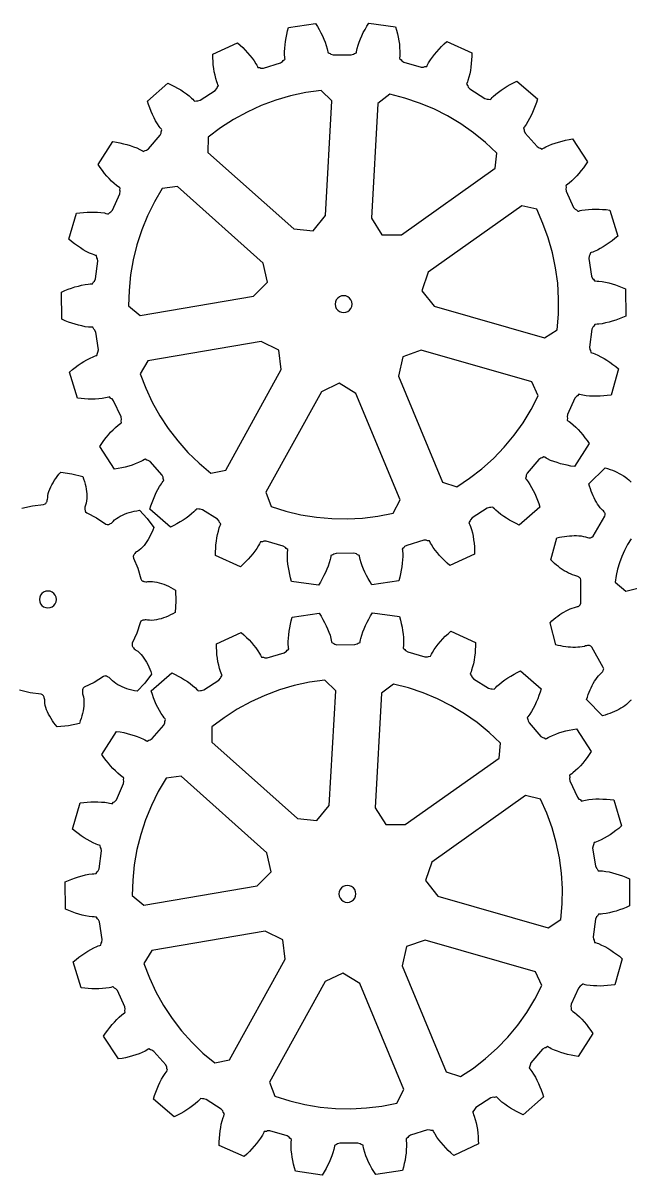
# Model space of a CAD drawing. Extents: x -187 to 64, y -133 to -17.
# Drawn here: x -62.3 to -1.4, y -132.9 to -17.3 of the extents above; entities that cross this region are included whole.
import ezdxf

# ---------------------------------------------------------------- set-up
doc = ezdxf.new("R2010")
doc.units = 0
doc.layers.get('0').update_dxf_attribs({"linetype": 'CONTINUOUS'})

msp = doc.modelspace()

# ---------------------------------------------------------------- linework, layer by layer
for points in [[(-5.51, -49.82), (-5.47, -50.06), (-5.41, -50.17), (-5.36, -50.38), (-5.28, -50.4), (-5.13, -50.45), (-4.97, -50.51), (-4.66, -50.64), (-4.36, -50.8), (-4.05, -50.97), (-3.76, -51.15), (-3.46, -51.35), (-3.17, -51.56), (-2.88, -51.78), (-2.6, -52.02), (-3.35, -54.64), (-3.72, -54.68), (-4.08, -54.72), (-4.44, -54.74), (-4.79, -54.75), (-5.14, -54.75), (-5.49, -54.74), (-5.83, -54.71), (-6.16, -54.66), (-6.33, -54.62), (-6.49, -54.58), (-6.57, -54.56), (-6.71, -54.71), (-6.82, -54.77), (-6.99, -54.95), (-7.72, -56.59), (-7.75, -56.83), (-7.72, -56.95), (-7.74, -57.16), (-7.67, -57.21), (-7.53, -57.3), (-7.4, -57.4), (-7.14, -57.62), (-6.89, -57.85), (-6.65, -58.1), (-6.41, -58.36), (-6.19, -58.63), (-5.97, -58.92), (-5.75, -59.21), (-5.55, -59.51), (-7.01, -61.82), (-7.37, -61.76), (-7.73, -61.69), (-8.08, -61.61), (-8.42, -61.53), (-8.76, -61.42), (-9.09, -61.31), (-9.4, -61.19), (-9.71, -61.04), (-9.86, -60.97), (-10, -60.88), (-10.07, -60.84), (-10.26, -60.94), (-10.38, -60.96), (-10.59, -61.1), (-11.75, -62.46), (-11.85, -62.68), (-11.85, -62.81), (-11.93, -63.01), (-11.87, -63.07), (-11.77, -63.2), (-11.67, -63.33), (-11.48, -63.61), (-11.31, -63.91), (-11.15, -64.21), (-10.99, -64.53), (-10.85, -64.85), (-10.72, -65.19), (-10.6, -65.53), (-10.49, -65.88), (-12.54, -67.68), (-12.87, -67.52), (-13.2, -67.36), (-13.51, -67.18), (-13.81, -67), (-14.11, -66.81), (-14.39, -66.61), (-14.66, -66.4), (-14.91, -66.18), (-15.03, -66.06), (-15.15, -65.94), (-15.2, -65.88), (-15.41, -65.92), (-15.53, -65.91), (-15.77, -65.98), (-17.27, -66.96), (-17.43, -67.15), (-17.46, -67.26), (-17.59, -67.43), (-17.56, -67.51), (-17.49, -67.66), (-17.44, -67.82), (-17.34, -68.14), (-17.25, -68.47), (-17.18, -68.81), (-17.13, -69.16), (-17.08, -69.51), (-17.05, -69.87), (-17.03, -70.23), (-17.02, -70.6), (-19.5, -71.74), (-19.77, -71.5), (-20.04, -71.25), (-20.29, -70.99), (-20.53, -70.73), (-20.76, -70.47), (-20.97, -70.19), (-21.17, -69.92), (-21.35, -69.63), (-21.43, -69.49), (-21.51, -69.34), (-21.54, -69.26), (-21.75, -69.25), (-21.87, -69.2), (-22.12, -69.2), (-23.83, -69.72), (-24.04, -69.85), (-24.11, -69.96), (-24.28, -70.08), (-24.26, -70.16), (-24.24, -70.33), (-24.23, -70.5), (-24.23, -70.83), (-24.24, -71.18), (-24.27, -71.52), (-24.32, -71.87), (-24.37, -72.22), (-24.44, -72.57), (-24.53, -72.92), (-24.62, -73.28), (-27.32, -73.68), (-27.51, -73.37), (-27.69, -73.06), (-27.86, -72.74), (-28.02, -72.42), (-28.17, -72.1), (-28.3, -71.78), (-28.41, -71.46), (-28.5, -71.13), (-28.54, -70.97), (-28.57, -70.81), (-28.58, -70.73), (-28.78, -70.66), (-28.88, -70.58), (-29.12, -70.51), (-30.91, -70.52), (-31.14, -70.59), (-31.24, -70.67), (-31.44, -70.74), (-31.45, -70.83), (-31.47, -70.99), (-31.51, -71.15), (-31.6, -71.48), (-31.71, -71.8), (-31.84, -72.12), (-31.98, -72.45), (-32.13, -72.76), (-32.3, -73.08), (-32.48, -73.4), (-32.67, -73.71), (-35.37, -73.34), (-35.47, -72.99), (-35.55, -72.63), (-35.63, -72.28), (-35.69, -71.93), (-35.74, -71.59), (-35.77, -71.24), (-35.79, -70.9), (-35.79, -70.56), (-35.78, -70.4), (-35.76, -70.23), (-35.75, -70.15), (-35.92, -70.02), (-35.99, -69.92), (-36.2, -69.79), (-37.92, -69.29), (-38.17, -69.3), (-38.28, -69.35), (-38.49, -69.36), (-38.52, -69.44), (-38.6, -69.58), (-38.68, -69.73), (-38.86, -70.02), (-39.05, -70.3), (-39.26, -70.57), (-39.49, -70.84), (-39.73, -71.1), (-39.98, -71.36), (-40.24, -71.62), (-40.51, -71.86), (-43, -70.74), (-42.99, -70.38), (-42.98, -70.01), (-42.95, -69.66), (-42.91, -69.3), (-42.86, -68.96), (-42.79, -68.62), (-42.71, -68.28), (-42.62, -67.96), (-42.56, -67.8), (-42.5, -67.65), (-42.46, -67.57), (-42.59, -67.41), (-42.63, -67.29), (-42.79, -67.1), (-44.3, -66.14), (-44.54, -66.08), (-44.66, -66.09), (-44.87, -66.04), (-44.92, -66.11), (-45.04, -66.23), (-45.16, -66.35), (-45.41, -66.57), (-45.67, -66.79), (-45.95, -66.99), (-46.25, -67.18), (-46.55, -67.37), (-46.86, -67.55), (-47.18, -67.72), (-47.51, -67.88), (-49.58, -66.1), (-49.48, -65.75), (-49.36, -65.41), (-49.23, -65.07), (-49.09, -64.75), (-48.95, -64.43), (-48.79, -64.12), (-48.62, -63.82), (-48.43, -63.54), (-48.34, -63.4), (-48.23, -63.27), (-48.18, -63.21), (-48.26, -63.01), (-48.26, -62.89), (-48.36, -62.67), (-49.54, -61.32), (-49.75, -61.19), (-49.87, -61.17), (-50.06, -61.07), (-50.13, -61.11), (-50.27, -61.2), (-50.42, -61.28), (-50.72, -61.42), (-51.04, -61.55), (-51.36, -61.67), (-51.7, -61.77), (-52.04, -61.87), (-52.39, -61.95), (-52.75, -62.02), (-53.11, -62.08), (-54.6, -59.79), (-54.39, -59.49), (-54.18, -59.19), (-53.97, -58.91), (-53.74, -58.63), (-53.51, -58.37), (-53.27, -58.12), (-53.03, -57.88), (-52.77, -57.66), (-52.64, -57.56), (-52.5, -57.46), (-52.43, -57.42), (-52.45, -57.21), (-52.42, -57.09), (-52.46, -56.84), (-53.21, -55.22), (-53.37, -55.03), (-53.49, -54.98), (-53.63, -54.83), (-53.71, -54.85), (-53.87, -54.89), (-54.04, -54.93), (-54.37, -54.98), (-54.71, -55.02), (-55.06, -55.04), (-55.41, -55.04), (-55.76, -55.04), (-56.12, -55.02), (-56.48, -54.99), (-56.85, -54.94), (-57.63, -52.33), (-57.35, -52.09), (-57.06, -51.87), (-56.78, -51.65), (-56.48, -51.45), (-56.19, -51.27), (-55.89, -51.09), (-55.58, -50.93), (-55.28, -50.8), (-55.12, -50.73), (-54.96, -50.68), (-54.88, -50.66), (-54.84, -50.45), (-54.78, -50.34), (-54.74, -50.1), (-55.01, -48.33), (-55.12, -48.1), (-55.21, -48.02), (-55.31, -47.84), (-55.39, -47.84), (-55.56, -47.83), (-55.72, -47.82), (-56.06, -47.78), (-56.39, -47.71), (-56.73, -47.64), (-57.07, -47.54), (-57.41, -47.44), (-57.75, -47.32), (-58.08, -47.18), (-58.42, -47.04), (-58.44, -44.31), (-58.1, -44.16), (-57.76, -44.03), (-57.43, -43.91), (-57.09, -43.79), (-56.75, -43.7), (-56.42, -43.62), (-56.08, -43.55), (-55.75, -43.5), (-55.58, -43.49), (-55.41, -43.48), (-55.33, -43.48), (-55.23, -43.29), (-55.14, -43.21), (-55.04, -42.99), (-54.79, -41.21), (-54.83, -40.97), (-54.9, -40.86), (-54.94, -40.65), (-55.02, -40.63), (-55.18, -40.58), (-55.34, -40.52), (-55.64, -40.39), (-55.95, -40.23), (-56.25, -40.06), (-56.55, -39.88), (-56.84, -39.68), (-57.13, -39.47), (-57.42, -39.25), (-57.71, -39.01), (-56.95, -36.39), (-56.59, -36.35), (-56.23, -36.31), (-55.87, -36.29), (-55.51, -36.28), (-55.16, -36.28), (-54.82, -36.29), (-54.48, -36.32), (-54.14, -36.37), (-53.98, -36.41), (-53.82, -36.45), (-53.74, -36.47), (-53.59, -36.32), (-53.48, -36.26), (-53.32, -36.08), (-52.58, -34.44), (-52.55, -34.2), (-52.59, -34.08), (-52.57, -33.87), (-52.64, -33.82), (-52.78, -33.73), (-52.91, -33.63), (-53.17, -33.41), (-53.42, -33.18), (-53.66, -32.93), (-53.89, -32.67), (-54.12, -32.4), (-54.34, -32.11), (-54.55, -31.82), (-54.76, -31.52), (-53.3, -29.21), (-52.93, -29.27), (-52.58, -29.34), (-52.23, -29.42), (-51.88, -29.5), (-51.55, -29.61), (-51.22, -29.72), (-50.9, -29.84), (-50.6, -29.99), (-50.45, -30.06), (-50.31, -30.15), (-50.24, -30.19), (-50.05, -30.09), (-49.93, -30.07), (-49.72, -29.93), (-48.56, -28.57), (-48.46, -28.35), (-48.45, -28.22), (-48.38, -28.02), (-48.43, -27.96), (-48.54, -27.83), (-48.64, -27.7), (-48.83, -27.42), (-49, -27.12), (-49.16, -26.82), (-49.31, -26.5), (-49.45, -26.18), (-49.58, -25.84), (-49.71, -25.5), (-49.82, -25.15), (-47.77, -23.35), (-47.43, -23.51), (-47.11, -23.67), (-46.8, -23.85), (-46.49, -24.03), (-46.2, -24.22), (-45.92, -24.42), (-45.65, -24.63), (-45.39, -24.85), (-45.27, -24.97), (-45.16, -25.09), (-45.11, -25.15), (-44.9, -25.11), (-44.78, -25.12), (-44.54, -25.05), (-43.04, -24.08), (-42.88, -23.88), (-42.84, -23.77), (-42.71, -23.6), (-42.75, -23.52), (-42.81, -23.37), (-42.87, -23.21), (-42.97, -22.89), (-43.05, -22.56), (-43.12, -22.22), (-43.18, -21.87), (-43.22, -21.52), (-43.25, -21.16), (-43.27, -20.8), (-43.28, -20.43), (-40.81, -19.29), (-40.53, -19.53), (-40.27, -19.78), (-40.02, -20.04), (-39.78, -20.3), (-39.55, -20.56), (-39.34, -20.84), (-39.14, -21.11), (-38.96, -21.4), (-38.87, -21.54), (-38.8, -21.69), (-38.76, -21.77), (-38.55, -21.78), (-38.44, -21.83), (-38.19, -21.83), (-36.48, -21.31), (-36.27, -21.18), (-36.2, -21.07), (-36.03, -20.95), (-36.04, -20.87), (-36.06, -20.7), (-36.07, -20.53), (-36.08, -20.2), (-36.06, -19.85), (-36.03, -19.51), (-35.99, -19.16), (-35.93, -18.81), (-35.86, -18.46), (-35.78, -18.11), (-35.69, -17.75), (-32.99, -17.35), (-32.79, -17.66), (-32.61, -17.97), (-32.44, -18.29), (-32.28, -18.61), (-32.14, -18.93), (-32.01, -19.25), (-31.9, -19.57), (-31.8, -19.9), (-31.77, -20.06), (-31.74, -20.22), (-31.72, -20.3), (-31.52, -20.37), (-31.43, -20.45), (-31.19, -20.52), (-29.4, -20.51), (-29.16, -20.44), (-29.07, -20.36), (-28.87, -20.29), (-28.86, -20.2), (-28.83, -20.04), (-28.79, -19.88), (-28.7, -19.55), (-28.6, -19.23), (-28.47, -18.91), (-28.33, -18.59), (-28.18, -18.27), (-28.01, -17.95), (-27.83, -17.63), (-27.64, -17.32), (-24.94, -17.69), (-24.84, -18.04), (-24.75, -18.4), (-24.68, -18.75), (-24.62, -19.1), (-24.57, -19.44), (-24.54, -19.79), (-24.52, -20.13), (-24.52, -20.47), (-24.53, -20.63), (-24.55, -20.8), (-24.56, -20.88), (-24.38, -21.01), (-24.32, -21.11), (-24.11, -21.24), (-22.39, -21.74), (-22.14, -21.73), (-22.03, -21.68), (-21.81, -21.67), (-21.78, -21.59), (-21.71, -21.45), (-21.63, -21.3), (-21.45, -21.01), (-21.25, -20.73), (-21.04, -20.46), (-20.82, -20.19), (-20.58, -19.93), (-20.33, -19.67), (-20.07, -19.41), (-19.8, -19.17), (-17.31, -20.29), (-17.31, -20.65), (-17.33, -21.02), (-17.36, -21.37), (-17.4, -21.73), (-17.45, -22.07), (-17.51, -22.41), (-17.59, -22.75), (-17.69, -23.07), (-17.75, -23.23), (-17.81, -23.38), (-17.84, -23.46), (-17.71, -23.62), (-17.68, -23.74), (-17.51, -23.93), (-16, -24.89), (-15.76, -24.95), (-15.64, -24.94), (-15.43, -24.99), (-15.38, -24.92), (-15.27, -24.8), (-15.15, -24.68), (-14.9, -24.46), (-14.63, -24.24), (-14.35, -24.04), (-14.06, -23.85), (-13.76, -23.66), (-13.45, -23.48), (-13.12, -23.31), (-12.79, -23.15), (-10.72, -24.93), (-10.83, -25.28), (-10.95, -25.62), (-11.08, -25.96), (-11.21, -26.28), (-11.36, -26.6), (-11.52, -26.91), (-11.69, -27.21), (-11.87, -27.49), (-11.97, -27.63), (-12.07, -27.76), (-12.13, -27.82), (-12.05, -28.02), (-12.05, -28.14), (-11.94, -28.36), (-10.76, -29.71), (-10.55, -29.84), (-10.43, -29.86), (-10.25, -29.96), (-10.18, -29.92), (-10.04, -29.83), (-9.89, -29.75), (-9.58, -29.61), (-9.27, -29.48), (-8.94, -29.36), (-8.61, -29.26), (-8.26, -29.16), (-7.92, -29.08), (-7.56, -29.01), (-7.2, -28.95), (-5.71, -31.24), (-5.91, -31.54), (-6.12, -31.84), (-6.34, -32.12), (-6.56, -32.4), (-6.79, -32.66), (-7.03, -32.91), (-7.28, -33.15), (-7.53, -33.37), (-7.67, -33.47), (-7.8, -33.57), (-7.87, -33.61), (-7.85, -33.82), (-7.88, -33.94), (-7.85, -34.19), (-7.1, -35.81), (-6.93, -36), (-6.82, -36.05), (-6.67, -36.2), (-6.59, -36.18), (-6.43, -36.14), (-6.27, -36.1), (-5.94, -36.05), (-5.6, -36.01), (-5.25, -35.99), (-4.9, -35.99), (-4.54, -35.99), (-4.19, -36.01), (-3.82, -36.04), (-3.46, -36.09), (-2.68, -38.7), (-2.96, -38.94), (-3.24, -39.16), (-3.53, -39.38), (-3.82, -39.58), (-4.12, -39.76), (-4.42, -39.94), (-4.72, -40.1), (-5.03, -40.23), (-5.18, -40.3), (-5.34, -40.35), (-5.42, -40.37), (-5.46, -40.58), (-5.53, -40.69), (-5.56, -40.93), (-5.3, -42.7), (-5.19, -42.93), (-5.1, -43.01), (-5, -43.19), (-4.92, -43.19), (-4.75, -43.2), (-4.58, -43.21), (-4.25, -43.25), (-3.91, -43.32), (-3.58, -43.39), (-3.24, -43.49), (-2.9, -43.59), (-2.56, -43.71), (-2.22, -43.85), (-1.88, -43.99), (-1.87, -46.72), (-2.21, -46.87), (-2.54, -47), (-2.88, -47.12), (-3.22, -47.24), (-3.55, -47.33), (-3.89, -47.41), (-4.22, -47.48), (-4.56, -47.53), (-4.73, -47.54), (-4.89, -47.55), (-4.97, -47.55), (-5.07, -47.74), (-5.16, -47.82), (-5.27, -48.04)], [(-31.96, -36.64), (-31.33, -25.13), (-32.42, -24.07), (-33.96, -24.29), (-35.47, -24.62), (-36.96, -25.06), (-38.42, -25.6), (-39.83, -26.25), (-41.19, -26.99), (-42.49, -27.83), (-43.73, -28.77), (-43.76, -30.29), (-35.16, -37.96), (-33.2, -38.17)], [(-24.34, -38.56), (-14.95, -31.89), (-14.8, -30.37), (-15.93, -29.31), (-17.13, -28.33), (-18.4, -27.44), (-19.73, -26.64), (-21.12, -25.94), (-22.55, -25.34), (-24.02, -24.84), (-25.53, -24.45), (-26.73, -25.38), (-27.37, -36.89), (-26.31, -38.55)], [(-38.22, -41.4), (-46.82, -33.72), (-48.33, -33.92), (-49.12, -35.25), (-49.81, -36.65), (-50.39, -38.08), (-50.88, -39.56), (-51.25, -41.06), (-51.52, -42.59), (-51.67, -44.14), (-51.71, -45.69), (-50.54, -46.66), (-39.18, -44.72), (-37.8, -43.32)], [(-21.09, -45.73), (-10.02, -48.91), (-8.74, -48.08), (-8.61, -46.53), (-8.6, -44.98), (-8.69, -43.43), (-8.9, -41.89), (-9.21, -40.37), (-9.64, -38.88), (-10.17, -37.42), (-10.8, -36), (-12.28, -35.64), (-21.68, -42.31), (-22.31, -44.18)], [(-29.3, -45.52), (-29.33, -45.3), (-29.42, -45.09), (-29.55, -44.91), (-29.73, -44.78), (-29.93, -44.69), (-30.15, -44.67), (-30.37, -44.69), (-30.58, -44.78), (-30.75, -44.91), (-30.89, -45.09), (-30.97, -45.3), (-31, -45.52), (-30.97, -45.74), (-30.89, -45.94), (-30.75, -46.12), (-30.58, -46.25), (-30.37, -46.34), (-30.15, -46.37), (-29.93, -46.34), (-29.73, -46.25), (-29.55, -46.12), (-29.42, -45.94), (-29.33, -45.74)], [(-38.41, -49.26), (-49.77, -51.19), (-50.55, -52.5), (-50, -53.95), (-49.34, -55.35), (-48.58, -56.71), (-47.73, -58), (-46.79, -59.24), (-45.76, -60.4), (-44.65, -61.48), (-43.46, -62.48), (-41.97, -62.17), (-36.4, -52.08), (-36.64, -50.12)], [(-24.67, -52.73), (-20.25, -63.37), (-18.81, -63.85), (-17.52, -62.99), (-16.29, -62.03), (-15.14, -60.99), (-14.07, -59.87), (-13.07, -58.68), (-12.17, -57.42), (-11.36, -56.09), (-10.65, -54.71), (-11.29, -53.33), (-22.37, -50.15), (-24.22, -50.81)], [(-32.37, -54.3), (-37.94, -64.39), (-37.42, -65.82), (-35.94, -66.29), (-34.43, -66.65), (-32.89, -66.9), (-31.35, -67.04), (-29.8, -67.07), (-28.25, -66.99), (-26.71, -66.8), (-25.18, -66.5), (-24.5, -65.14), (-28.92, -54.49), (-30.59, -53.46)], [(-58.95, -75.15), (-58.98, -74.93), (-59.07, -74.72), (-59.2, -74.55), (-59.38, -74.41), (-59.58, -74.33), (-59.8, -74.3), (-60.02, -74.33), (-60.23, -74.41), (-60.4, -74.55), (-60.54, -74.72), (-60.62, -74.93), (-60.65, -75.15), (-60.62, -75.37), (-60.54, -75.57), (-60.4, -75.75), (-60.23, -75.88), (-60.02, -75.97), (-59.8, -76), (-59.58, -75.97), (-59.38, -75.88), (-59.2, -75.75), (-59.07, -75.57), (-58.98, -75.37)], [(-5.14, -108.99), (-5.1, -109.23), (-5.03, -109.34), (-4.99, -109.55), (-4.91, -109.57), (-4.75, -109.62), (-4.6, -109.68), (-4.29, -109.82), (-3.98, -109.97), (-3.68, -110.14), (-3.38, -110.32), (-3.09, -110.52), (-2.8, -110.73), (-2.51, -110.95), (-2.22, -111.19), (-2.98, -113.81), (-3.34, -113.86), (-3.7, -113.89), (-4.06, -113.92), (-4.42, -113.93), (-4.77, -113.92), (-5.11, -113.91), (-5.45, -113.88), (-5.79, -113.83), (-5.95, -113.8), (-6.11, -113.76), (-6.19, -113.73), (-6.34, -113.88), (-6.45, -113.94), (-6.61, -114.13), (-7.35, -115.76), (-7.38, -116), (-7.35, -116.12), (-7.36, -116.33), (-7.29, -116.38), (-7.16, -116.47), (-7.02, -116.57), (-6.76, -116.79), (-6.51, -117.02), (-6.27, -117.27), (-6.04, -117.53), (-5.81, -117.8), (-5.59, -118.09), (-5.38, -118.38), (-5.17, -118.69), (-6.63, -120.99), (-7, -120.93), (-7.35, -120.86), (-7.7, -120.79), (-8.05, -120.7), (-8.38, -120.6), (-8.71, -120.48), (-9.03, -120.36), (-9.34, -120.22), (-9.48, -120.14), (-9.63, -120.06), (-9.7, -120.01), (-9.88, -120.12), (-10, -120.14), (-10.21, -120.27), (-11.38, -121.63), (-11.47, -121.86), (-11.48, -121.98), (-11.55, -122.18), (-11.5, -122.24), (-11.39, -122.37), (-11.29, -122.5), (-11.11, -122.78), (-10.93, -123.08), (-10.77, -123.38), (-10.62, -123.7), (-10.48, -124.03), (-10.35, -124.36), (-10.23, -124.7), (-10.11, -125.05), (-12.17, -126.85), (-12.5, -126.69), (-12.82, -126.53), (-13.13, -126.35), (-13.44, -126.17), (-13.73, -125.98), (-14.01, -125.78), (-14.28, -125.57), (-14.54, -125.35), (-14.66, -125.23), (-14.77, -125.11), (-14.83, -125.05), (-15.03, -125.1), (-15.15, -125.08), (-15.39, -125.15), (-16.89, -126.13), (-17.05, -126.32), (-17.09, -126.43), (-17.22, -126.6), (-17.18, -126.68), (-17.12, -126.83), (-17.06, -126.99), (-16.96, -127.31), (-16.88, -127.64), (-16.81, -127.98), (-16.75, -128.33), (-16.71, -128.68), (-16.68, -129.04), (-16.66, -129.4), (-16.65, -129.77), (-19.12, -130.92), (-19.4, -130.67), (-19.66, -130.42), (-19.91, -130.16), (-20.15, -129.9), (-20.38, -129.64), (-20.6, -129.37), (-20.8, -129.09), (-20.98, -128.8), (-21.06, -128.66), (-21.13, -128.51), (-21.17, -128.44), (-21.38, -128.42), (-21.49, -128.38), (-21.74, -128.37), (-23.46, -128.89), (-23.66, -129.03), (-23.73, -129.13), (-23.9, -129.25), (-23.89, -129.34), (-23.87, -129.5), (-23.86, -129.67), (-23.85, -130.01), (-23.87, -130.35), (-23.9, -130.69), (-23.94, -131.04), (-24, -131.39), (-24.07, -131.74), (-24.15, -132.1), (-24.24, -132.45), (-26.94, -132.85), (-27.14, -132.54), (-27.32, -132.23), (-27.49, -131.91), (-27.65, -131.59), (-27.79, -131.27), (-27.92, -130.95), (-28.03, -130.63), (-28.13, -130.31), (-28.17, -130.14), (-28.2, -129.98), (-28.21, -129.9), (-28.41, -129.83), (-28.5, -129.75), (-28.74, -129.68), (-30.53, -129.69), (-30.77, -129.76), (-30.86, -129.84), (-31.06, -129.92), (-31.07, -130), (-31.1, -130.16), (-31.14, -130.32), (-31.23, -130.65), (-31.34, -130.97), (-31.46, -131.3), (-31.6, -131.62), (-31.76, -131.94), (-31.92, -132.25), (-32.1, -132.57), (-32.29, -132.89), (-34.99, -132.51), (-35.09, -132.16), (-35.18, -131.81), (-35.25, -131.45), (-35.31, -131.1), (-35.36, -130.76), (-35.4, -130.41), (-35.41, -130.07), (-35.41, -129.73), (-35.4, -129.57), (-35.39, -129.4), (-35.37, -129.32), (-35.55, -129.2), (-35.62, -129.09), (-35.82, -128.96), (-37.54, -128.46), (-37.79, -128.47), (-37.9, -128.52), (-38.12, -128.53), (-38.15, -128.61), (-38.22, -128.76), (-38.3, -128.9), (-38.48, -129.19), (-38.68, -129.47), (-38.89, -129.74), (-39.11, -130.01), (-39.35, -130.28), (-39.6, -130.53), (-39.86, -130.79), (-40.13, -131.04), (-42.62, -129.92), (-42.62, -129.55), (-42.6, -129.19), (-42.57, -128.83), (-42.53, -128.47), (-42.48, -128.13), (-42.42, -127.79), (-42.34, -127.46), (-42.24, -127.13), (-42.18, -126.97), (-42.12, -126.82), (-42.09, -126.75), (-42.22, -126.58), (-42.26, -126.46), (-42.42, -126.27), (-43.93, -125.31), (-44.17, -125.25), (-44.29, -125.26), (-44.5, -125.22), (-44.55, -125.28), (-44.66, -125.4), (-44.78, -125.52), (-45.03, -125.74), (-45.3, -125.96), (-45.58, -126.16), (-45.87, -126.36), (-46.17, -126.54), (-46.49, -126.72), (-46.81, -126.89), (-47.14, -127.05), (-49.21, -125.28), (-49.1, -124.92), (-48.98, -124.58), (-48.86, -124.24), (-48.72, -123.92), (-48.57, -123.6), (-48.41, -123.29), (-48.24, -123), (-48.06, -122.71), (-47.96, -122.58), (-47.86, -122.45), (-47.8, -122.38), (-47.88, -122.19), (-47.88, -122.06), (-47.99, -121.84), (-49.17, -120.49), (-49.38, -120.36), (-49.5, -120.34), (-49.69, -120.24), (-49.75, -120.28), (-49.9, -120.37), (-50.04, -120.45), (-50.35, -120.59), (-50.66, -120.72), (-50.99, -120.84), (-51.32, -120.94), (-51.67, -121.04), (-52.02, -121.12), (-52.37, -121.19), (-52.73, -121.25), (-54.22, -118.97), (-54.02, -118.66), (-53.81, -118.36), (-53.59, -118.08), (-53.37, -117.8), (-53.14, -117.54), (-52.9, -117.29), (-52.65, -117.05), (-52.4, -116.83), (-52.27, -116.73), (-52.13, -116.63), (-52.06, -116.59), (-52.08, -116.38), (-52.05, -116.26), (-52.08, -116.01), (-52.83, -114.39), (-53, -114.2), (-53.11, -114.15), (-53.26, -114), (-53.34, -114.02), (-53.5, -114.07), (-53.66, -114.1), (-54, -114.15), (-54.34, -114.19), (-54.68, -114.21), (-55.03, -114.22), (-55.39, -114.21), (-55.75, -114.19), (-56.11, -114.16), (-56.47, -114.12), (-57.26, -111.5), (-56.97, -111.26), (-56.69, -111.04), (-56.4, -110.83), (-56.11, -110.63), (-55.81, -110.44), (-55.51, -110.26), (-55.21, -110.11), (-54.9, -109.97), (-54.75, -109.91), (-54.59, -109.85), (-54.51, -109.83), (-54.47, -109.62), (-54.41, -109.52), (-54.37, -109.27), (-54.63, -107.5), (-54.74, -107.28), (-54.83, -107.19), (-54.93, -107.01), (-55.02, -107.01), (-55.18, -107), (-55.35, -106.99), (-55.68, -106.95), (-56.02, -106.89), (-56.36, -106.81), (-56.69, -106.71), (-57.03, -106.61), (-57.37, -106.49), (-57.71, -106.36), (-58.05, -106.21), (-58.06, -103.48), (-57.73, -103.34), (-57.39, -103.2), (-57.05, -103.08), (-56.72, -102.97), (-56.38, -102.87), (-56.04, -102.79), (-55.71, -102.72), (-55.37, -102.68), (-55.21, -102.66), (-55.04, -102.65), (-54.96, -102.65), (-54.86, -102.47), (-54.77, -102.38), (-54.66, -102.16), (-54.42, -100.38), (-54.46, -100.14), (-54.52, -100.03), (-54.57, -99.83), (-54.65, -99.8), (-54.81, -99.75), (-54.96, -99.69), (-55.27, -99.56), (-55.58, -99.4), (-55.88, -99.23), (-56.17, -99.05), (-56.47, -98.85), (-56.76, -98.64), (-57.05, -98.42), (-57.33, -98.19), (-56.58, -95.56), (-56.21, -95.52), (-55.85, -95.48), (-55.49, -95.46), (-55.14, -95.45), (-54.79, -95.45), (-54.44, -95.47), (-54.1, -95.5), (-53.77, -95.55), (-53.61, -95.58), (-53.44, -95.62), (-53.36, -95.64), (-53.22, -95.49), (-53.11, -95.44), (-52.94, -95.25), (-52.21, -93.62), (-52.18, -93.37), (-52.21, -93.25), (-52.19, -93.04), (-52.26, -93), (-52.4, -92.9), (-52.53, -92.8), (-52.79, -92.58), (-53.04, -92.35), (-53.28, -92.1), (-53.52, -91.84), (-53.74, -91.57), (-53.96, -91.29), (-54.18, -90.99), (-54.38, -90.69), (-52.92, -88.38), (-52.56, -88.44), (-52.2, -88.51), (-51.85, -88.59), (-51.51, -88.68), (-51.17, -88.78), (-50.85, -88.89), (-50.53, -89.02), (-50.22, -89.16), (-50.07, -89.23), (-49.93, -89.32), (-49.86, -89.36), (-49.68, -89.26), (-49.56, -89.24), (-49.35, -89.1), (-48.18, -87.75), (-48.08, -87.52), (-48.08, -87.4), (-48, -87.2), (-48.06, -87.13), (-48.16, -87.01), (-48.26, -86.87), (-48.45, -86.59), (-48.62, -86.3), (-48.79, -85.99), (-48.94, -85.67), (-49.08, -85.35), (-49.21, -85.01), (-49.33, -84.67), (-49.44, -84.32), (-47.39, -82.52), (-47.06, -82.68), (-46.74, -82.85), (-46.42, -83.02), (-46.12, -83.2), (-45.82, -83.39), (-45.54, -83.59), (-45.27, -83.8), (-45.02, -84.03), (-44.9, -84.14), (-44.78, -84.26), (-44.73, -84.33), (-44.52, -84.28), (-44.4, -84.29), (-44.16, -84.22), (-42.66, -83.25), (-42.5, -83.06), (-42.47, -82.94), (-42.34, -82.77), (-42.37, -82.7), (-42.44, -82.54), (-42.5, -82.39), (-42.6, -82.06), (-42.68, -81.73), (-42.75, -81.39), (-42.8, -81.05), (-42.85, -80.69), (-42.88, -80.34), (-42.9, -79.97), (-42.91, -79.61), (-40.43, -78.46), (-40.16, -78.7), (-39.9, -78.95), (-39.64, -79.21), (-39.4, -79.47), (-39.18, -79.74), (-38.96, -80.01), (-38.76, -80.29), (-38.58, -80.57), (-38.5, -80.72), (-38.42, -80.86), (-38.39, -80.94), (-38.18, -80.95), (-38.06, -81), (-37.82, -81), (-36.1, -80.49), (-35.89, -80.35), (-35.83, -80.25), (-35.65, -80.12), (-35.67, -80.04), (-35.69, -79.87), (-35.7, -79.71), (-35.7, -79.37), (-35.69, -79.03), (-35.66, -78.68), (-35.62, -78.33), (-35.56, -77.98), (-35.49, -77.63), (-35.41, -77.28), (-35.31, -76.92), (-32.61, -76.52), (-32.42, -76.83), (-32.24, -77.15), (-32.07, -77.46), (-31.91, -77.78), (-31.77, -78.1), (-31.64, -78.42), (-31.52, -78.74), (-31.43, -79.07), (-31.39, -79.23), (-31.36, -79.39), (-31.35, -79.47), (-31.15, -79.55), (-31.05, -79.62), (-30.82, -79.69), (-29.03, -79.68), (-28.79, -79.61), (-28.7, -79.53), (-28.5, -79.46), (-28.49, -79.38), (-28.46, -79.21), (-28.42, -79.05), (-28.33, -78.72), (-28.22, -78.4), (-28.1, -78.08), (-27.96, -77.76), (-27.8, -77.44), (-27.64, -77.12), (-27.46, -76.8), (-27.27, -76.49), (-24.56, -76.86), (-24.46, -77.22), (-24.38, -77.57), (-24.3, -77.92), (-24.24, -78.27), (-24.19, -78.62), (-24.16, -78.96), (-24.14, -79.3), (-24.14, -79.64), (-24.15, -79.81), (-24.17, -79.97), (-24.18, -80.05), (-24.01, -80.18), (-23.94, -80.28), (-23.73, -80.41), (-22.01, -80.91), (-21.76, -80.9), (-21.65, -80.86), (-21.44, -80.84), (-21.41, -80.77), (-21.33, -80.62), (-21.25, -80.47), (-21.07, -80.18), (-20.88, -79.9), (-20.67, -79.63), (-20.44, -79.36), (-20.2, -79.1), (-19.96, -78.84), (-19.69, -78.59), (-19.42, -78.34), (-16.93, -79.46), (-16.94, -79.83), (-16.96, -80.19), (-16.98, -80.55), (-17.02, -80.9), (-17.08, -81.25), (-17.14, -81.59), (-17.22, -81.92), (-17.32, -82.24), (-17.37, -82.4), (-17.43, -82.55), (-17.47, -82.63), (-17.34, -82.8), (-17.3, -82.91), (-17.14, -83.1), (-15.63, -84.06), (-15.39, -84.13), (-15.27, -84.11), (-15.06, -84.16), (-15.01, -84.09), (-14.89, -83.97), (-14.78, -83.85), (-14.52, -83.63), (-14.26, -83.42), (-13.98, -83.21), (-13.69, -83.02), (-13.38, -82.83), (-13.07, -82.65), (-12.75, -82.48), (-12.42, -82.32), (-10.35, -84.1), (-10.46, -84.45), (-10.57, -84.79), (-10.7, -85.13), (-10.84, -85.46), (-10.99, -85.77), (-11.14, -86.08), (-11.31, -86.38), (-11.5, -86.66), (-11.6, -86.8), (-11.7, -86.93), (-11.75, -86.99), (-11.68, -87.19), (-11.67, -87.31), (-11.57, -87.54), (-10.39, -88.88), (-10.18, -89.01), (-10.06, -89.03), (-9.87, -89.14), (-9.8, -89.09), (-9.66, -89), (-9.51, -88.92), (-9.21, -88.78), (-8.89, -88.65), (-8.57, -88.53), (-8.23, -88.43), (-7.89, -88.34), (-7.54, -88.25), (-7.18, -88.18), (-6.82, -88.12), (-5.33, -90.41), (-5.54, -90.71), (-5.75, -91.01), (-5.96, -91.3), (-6.19, -91.57), (-6.42, -91.83), (-6.66, -92.09), (-6.9, -92.32), (-7.16, -92.54), (-7.29, -92.64), (-7.43, -92.74), (-7.5, -92.78), (-7.48, -93), (-7.51, -93.11), (-7.48, -93.36), (-6.72, -94.98), (-6.56, -95.17), (-6.45, -95.22), (-6.3, -95.37), (-6.22, -95.35), (-6.06, -95.31), (-5.89, -95.27), (-5.56, -95.22), (-5.22, -95.18), (-4.88, -95.16), (-4.52, -95.16), (-4.17, -95.17), (-3.81, -95.18), (-3.45, -95.22), (-3.08, -95.26), (-2.3, -97.87), (-2.58, -98.11), (-2.87, -98.33), (-3.16, -98.55), (-3.45, -98.75), (-3.74, -98.94), (-4.04, -99.11), (-4.35, -99.27), (-4.65, -99.41), (-4.81, -99.47), (-4.97, -99.52), (-5.05, -99.54), (-5.09, -99.75), (-5.15, -99.86), (-5.19, -100.1), (-4.92, -101.87), (-4.82, -102.1), (-4.73, -102.18), (-4.62, -102.37), (-4.54, -102.37), (-4.38, -102.37), (-4.21, -102.38), (-3.87, -102.43), (-3.54, -102.49), (-3.2, -102.57), (-2.86, -102.66), (-2.52, -102.77), (-2.19, -102.89), (-1.85, -103.02), (-1.51, -103.16), (-1.49, -105.89), (-1.83, -106.04), (-2.17, -106.17), (-2.5, -106.3), (-2.84, -106.41), (-3.18, -106.5), (-3.51, -106.59), (-3.85, -106.65), (-4.18, -106.7), (-4.35, -106.71), (-4.52, -106.72), (-4.6, -106.72), (-4.7, -106.91), (-4.79, -106.99), (-4.89, -107.22)], [(-31.59, -95.81), (-30.95, -84.3), (-32.04, -83.24), (-33.58, -83.46), (-35.1, -83.79), (-36.59, -84.23), (-38.04, -84.77), (-39.45, -85.42), (-40.82, -86.16), (-42.12, -87.01), (-43.36, -87.94), (-43.38, -89.46), (-34.79, -97.13), (-32.83, -97.34)], [(-23.97, -97.74), (-14.57, -91.06), (-14.43, -89.55), (-15.56, -88.48), (-16.76, -87.5), (-18.03, -86.61), (-19.36, -85.81), (-20.75, -85.11), (-22.18, -84.51), (-23.65, -84.01), (-25.15, -83.63), (-26.36, -84.56), (-27, -96.06), (-25.94, -97.72)], [(-37.85, -100.57), (-46.45, -92.89), (-47.96, -93.09), (-48.74, -94.43), (-49.43, -95.82), (-50.02, -97.25), (-50.5, -98.73), (-50.88, -100.24), (-51.14, -101.77), (-51.3, -103.31), (-51.34, -104.86), (-50.17, -105.83), (-38.81, -103.89), (-37.42, -102.49)], [(-20.72, -104.9), (-9.64, -108.08), (-8.37, -107.25), (-8.24, -105.7), (-8.22, -104.15), (-8.32, -102.6), (-8.52, -101.06), (-8.84, -99.54), (-9.26, -98.05), (-9.79, -96.59), (-10.43, -95.17), (-11.91, -94.81), (-21.3, -101.49), (-21.94, -103.35)], [(-28.93, -104.69), (-28.96, -104.47), (-29.04, -104.26), (-29.18, -104.09), (-29.35, -103.95), (-29.56, -103.87), (-29.78, -103.84), (-30, -103.87), (-30.2, -103.95), (-30.38, -104.09), (-30.51, -104.26), (-30.6, -104.47), (-30.63, -104.69), (-30.6, -104.91), (-30.51, -105.11), (-30.38, -105.29), (-30.2, -105.42), (-30, -105.51), (-29.78, -105.54), (-29.56, -105.51), (-29.35, -105.42), (-29.18, -105.29), (-29.04, -105.11), (-28.96, -104.91)], [(-38.03, -108.43), (-49.39, -110.37), (-50.18, -111.67), (-49.62, -113.12), (-48.97, -114.52), (-48.21, -115.88), (-47.36, -117.18), (-46.41, -118.41), (-45.38, -119.57), (-44.27, -120.65), (-43.08, -121.65), (-41.6, -121.34), (-36.03, -111.25), (-36.26, -109.29)], [(-24.29, -111.9), (-19.88, -122.55), (-18.43, -123.02), (-17.14, -122.16), (-15.92, -121.21), (-14.77, -120.17), (-13.69, -119.05), (-12.7, -117.85), (-11.8, -116.59), (-10.99, -115.26), (-10.28, -113.88), (-10.91, -112.5), (-21.99, -109.32), (-23.84, -109.98)], [(-32, -113.47), (-37.57, -123.56), (-37.04, -124.99), (-35.56, -125.46), (-34.05, -125.82), (-32.52, -126.07), (-30.97, -126.22), (-29.42, -126.25), (-27.87, -126.16), (-26.33, -125.97), (-24.81, -125.67), (-24.13, -124.31), (-28.54, -113.66), (-30.22, -112.63)]]:
    msp.add_lwpolyline(points, close=True)
for points in [[(-62.41, -65.98), (-61.33, -65.74), (-60.23, -65.63), (-60.07, -65.57), (-60.01, -65.51), (-59.97, -65.46), (-59.94, -65.4), (-59.91, -65.34), (-59.89, -65.29), (-59.86, -65.18), (-59.83, -65.07), (-59.82, -64.96), (-59.81, -64.74), (-59.76, -64.52), (-59.7, -64.3), (-59.62, -64.08), (-59.52, -63.86), (-59.41, -63.65), (-59.29, -63.43), (-59.16, -63.22), (-59.01, -63.01), (-58.86, -62.8), (-58.69, -62.59), (-58.51, -62.39), (-57.4, -62.55), (-56.31, -62.81), (-56.22, -63.06), (-56.14, -63.32), (-56.07, -63.57), (-56.01, -63.82), (-55.97, -64.07), (-55.93, -64.31), (-55.91, -64.55), (-55.9, -64.79), (-55.91, -65.02), (-55.93, -65.25), (-55.97, -65.47), (-56.04, -65.68), (-56.07, -65.79), (-56.09, -65.9), (-56.1, -66.01), (-56.1, -66.07), (-56.09, -66.13), (-56.08, -66.2), (-56.06, -66.26), (-56.03, -66.34), (-55.91, -66.45), (-54.92, -66.96), (-54.01, -67.58), (-53.85, -67.64), (-53.77, -67.63), (-53.7, -67.62), (-53.64, -67.59), (-53.58, -67.57), (-53.53, -67.54), (-53.44, -67.48), (-53.35, -67.41), (-53.27, -67.33), (-53.12, -67.17), (-52.94, -67.03), (-52.75, -66.91), (-52.55, -66.79), (-52.34, -66.68), (-52.11, -66.59), (-51.88, -66.5), (-51.64, -66.42), (-51.39, -66.36), (-51.14, -66.3), (-50.88, -66.25), (-50.61, -66.2), (-49.86, -67.04), (-49.19, -67.94), (-49.29, -68.19), (-49.39, -68.44), (-49.5, -68.68), (-49.62, -68.91), (-49.74, -69.13), (-49.87, -69.33), (-50.01, -69.53), (-50.16, -69.72), (-50.31, -69.9), (-50.47, -70.06), (-50.65, -70.2), (-50.83, -70.32), (-50.92, -70.38), (-51.01, -70.45), (-51.09, -70.53), (-51.13, -70.58), (-51.17, -70.63), (-51.2, -70.68), (-51.23, -70.75), (-51.25, -70.83), (-51.23, -70.99), (-50.8, -72.01), (-50.5, -73.08), (-50.42, -73.22), (-50.35, -73.27), (-50.29, -73.3), (-50.23, -73.32), (-50.17, -73.34), (-50.11, -73.35), (-50, -73.37), (-49.88, -73.37), (-49.77, -73.36), (-49.55, -73.34), (-49.33, -73.34), (-49.1, -73.37), (-48.87, -73.41), (-48.64, -73.47), (-48.41, -73.54), (-48.18, -73.62), (-47.94, -73.71), (-47.71, -73.82), (-47.48, -73.94), (-47.24, -74.07), (-47.01, -74.21), (-46.98, -75.33), (-47.04, -76.45), (-47.28, -76.58), (-47.52, -76.7), (-47.75, -76.81), (-47.99, -76.91), (-48.22, -77), (-48.46, -77.08), (-48.69, -77.14), (-48.93, -77.19), (-49.16, -77.23), (-49.38, -77.25), (-49.61, -77.24), (-49.83, -77.21), (-49.94, -77.2), (-50.05, -77.2), (-50.16, -77.21), (-50.22, -77.22), (-50.28, -77.24), (-50.34, -77.26), (-50.41, -77.29), (-50.47, -77.34), (-50.56, -77.48), (-50.9, -78.53), (-51.35, -79.54), (-51.37, -79.71), (-51.35, -79.79), (-51.33, -79.85), (-51.3, -79.91), (-51.26, -79.96), (-51.22, -80), (-51.14, -80.09), (-51.06, -80.16), (-50.97, -80.23), (-50.79, -80.35), (-50.62, -80.5), (-50.46, -80.66), (-50.31, -80.84), (-50.17, -81.03), (-50.04, -81.24), (-49.91, -81.45), (-49.8, -81.67), (-49.69, -81.9), (-49.58, -82.14), (-49.49, -82.39), (-49.4, -82.65), (-50.09, -83.53), (-50.86, -84.34), (-51.13, -84.3), (-51.39, -84.24), (-51.64, -84.17), (-51.89, -84.1), (-52.13, -84.01), (-52.35, -83.92), (-52.57, -83.82), (-52.78, -83.7), (-52.98, -83.58), (-53.17, -83.45), (-53.34, -83.31), (-53.49, -83.14), (-53.57, -83.07), (-53.65, -82.99), (-53.75, -82.93), (-53.8, -82.9), (-53.85, -82.87), (-53.91, -82.85), (-53.98, -82.83), (-54.06, -82.82), (-54.22, -82.87), (-55.15, -83.47), (-56.15, -83.95), (-56.28, -84.06), (-56.31, -84.13), (-56.33, -84.2), (-56.34, -84.26), (-56.35, -84.32), (-56.35, -84.38), (-56.35, -84.5), (-56.33, -84.61), (-56.3, -84.72), (-56.24, -84.93), (-56.21, -85.15), (-56.19, -85.38), (-56.19, -85.61), (-56.21, -85.85), (-56.24, -86.09), (-56.28, -86.33), (-56.33, -86.58), (-56.4, -86.83), (-56.47, -87.08), (-56.56, -87.33), (-56.65, -87.58), (-57.75, -87.81), (-58.87, -87.94), (-59.04, -87.73), (-59.2, -87.52), (-59.35, -87.31), (-59.49, -87.09), (-59.62, -86.87), (-59.73, -86.65), (-59.84, -86.43), (-59.93, -86.21), (-60, -85.99), (-60.06, -85.77), (-60.1, -85.55), (-60.11, -85.33), (-60.12, -85.22), (-60.13, -85.11), (-60.16, -85), (-60.18, -84.94), (-60.21, -84.89), (-60.24, -84.83), (-60.28, -84.78), (-60.34, -84.72), (-60.49, -84.65), (-61.59, -84.51), (-62.66, -84.24)], [(-1.33, -85.26), (-1.38, -85.29), (-1.47, -85.36), (-1.55, -85.44), (-1.63, -85.52), (-1.79, -85.67), (-1.97, -85.81), (-2.16, -85.94), (-2.36, -86.07), (-2.56, -86.18), (-2.78, -86.29), (-3, -86.4), (-3.22, -86.49), (-3.46, -86.59), (-3.7, -86.67), (-3.94, -86.75), (-4.2, -86.82), (-5.79, -85.19), (-5.72, -84.94), (-5.64, -84.69), (-5.55, -84.45), (-5.45, -84.22), (-5.35, -84), (-5.24, -83.78), (-5.13, -83.57), (-5, -83.36), (-4.88, -83.17), (-4.74, -82.98), (-4.59, -82.81), (-4.44, -82.65), (-4.36, -82.57), (-4.28, -82.49), (-4.21, -82.4), (-4.18, -82.35), (-4.15, -82.3), (-4.12, -82.25), (-4.1, -82.18), (-4.08, -82.11), (-4.12, -81.96), (-5.26, -79.93), (-5.37, -79.82), (-5.44, -79.79), (-5.51, -79.78), (-5.57, -79.77), (-5.63, -79.77), (-5.69, -79.78), (-5.8, -79.79), (-5.91, -79.81), (-6.02, -79.85), (-6.24, -79.9), (-6.46, -79.93), (-6.69, -79.95), (-6.92, -79.96), (-7.16, -79.96), (-7.4, -79.95), (-7.64, -79.93), (-7.89, -79.9), (-8.14, -79.86), (-8.39, -79.81), (-8.64, -79.76), (-8.89, -79.69), (-9.46, -77.48), (-9.27, -77.3), (-9.07, -77.13), (-8.88, -76.97), (-8.68, -76.81), (-8.48, -76.67), (-8.27, -76.53), (-8.07, -76.41), (-7.86, -76.29), (-7.65, -76.19), (-7.44, -76.1), (-7.23, -76.02), (-7.02, -75.96), (-6.91, -75.93), (-6.8, -75.9), (-6.7, -75.86), (-6.64, -75.84), (-6.59, -75.81), (-6.54, -75.77), (-6.49, -75.73), (-6.44, -75.67), (-6.39, -75.52), (-6.37, -73.19), (-6.41, -73.05), (-6.46, -72.98), (-6.51, -72.94), (-6.56, -72.9), (-6.61, -72.87), (-6.66, -72.85), (-6.77, -72.8), (-6.88, -72.77), (-6.98, -72.74), (-7.2, -72.68), (-7.41, -72.59), (-7.62, -72.5), (-7.82, -72.39), (-8.03, -72.27), (-8.23, -72.14), (-8.43, -72), (-8.63, -71.85), (-8.82, -71.69), (-9.02, -71.53), (-9.21, -71.35), (-9.39, -71.17), (-8.78, -68.97), (-8.52, -68.91), (-8.27, -68.86), (-8.02, -68.82), (-7.77, -68.79), (-7.52, -68.76), (-7.28, -68.75), (-7.04, -68.74), (-6.8, -68.74), (-6.57, -68.76), (-6.34, -68.78), (-6.12, -68.82), (-5.9, -68.88), (-5.8, -68.91), (-5.69, -68.94), (-5.58, -68.95), (-5.52, -68.96), (-5.46, -68.96), (-5.4, -68.95), (-5.33, -68.94), (-5.26, -68.91), (-5.15, -68.81), (-3.96, -66.8), (-3.92, -66.66), (-3.93, -66.58), (-3.95, -66.52), (-3.98, -66.46), (-4.01, -66.41), (-4.04, -66.36), (-4.11, -66.27), (-4.19, -66.18), (-4.27, -66.11), (-4.42, -65.94), (-4.56, -65.77), (-4.69, -65.58), (-4.82, -65.38), (-4.93, -65.18), (-5.04, -64.96), (-5.15, -64.74), (-5.24, -64.51), (-5.33, -64.28), (-5.42, -64.04), (-5.5, -63.79), (-5.57, -63.54), (-3.94, -61.94), (-3.69, -62.02), (-3.44, -62.1), (-3.2, -62.19), (-2.97, -62.29), (-2.75, -62.39), (-2.53, -62.5), (-2.32, -62.61), (-2.11, -62.73), (-1.92, -62.86), (-1.73, -63), (-1.56, -63.14), (-1.4, -63.3), (-1.32, -63.38)], [(-1.34, -69.07), (-1.69, -69.64), (-2, -70.23), (-2.27, -70.84), (-2.5, -71.46), (-2.69, -72.1), (-2.83, -72.76), (-2.92, -73.42), (-1.87, -74.33), (-0.4, -73.96)]]:
    msp.add_lwpolyline(points)

doc.saveas('drawing.dxf')
